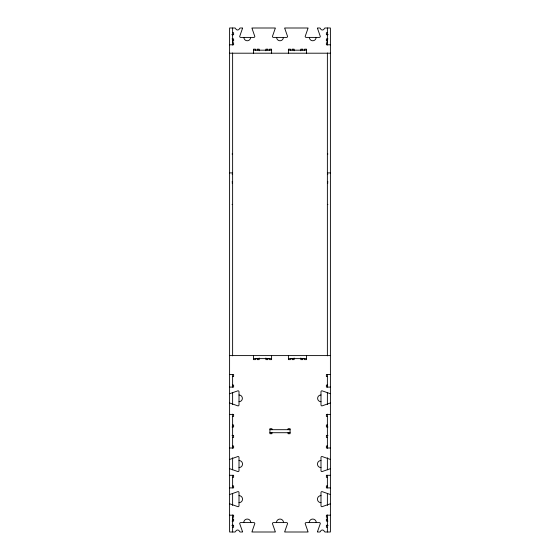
<?xml version="1.0" encoding="UTF-8"?>
<svg xmlns="http://www.w3.org/2000/svg" width="560" height="560" viewBox="0 0 560 560"><rect width="100%" height="100%" fill="white"/><g stroke="black" fill="none" stroke-linecap="round" stroke-linejoin="round"><path stroke-width="0.84" d="M232.624 32.704L233.632 32.704L233.632 34.72L232.022 34.72M327.376 32.704L326.368 32.704L326.368 34.72L327.978 34.72M232.057 34.594L232.624 34.594M327.376 34.594L327.943 34.594M232.022 38.92L233.632 38.92L233.632 40.936L232.624 40.936M327.978 38.92L326.368 38.92L326.368 40.936L327.376 40.936M232.624 42.784L233.632 42.784L233.632 44.8L229.6 44.8M327.376 42.784L326.368 42.784L326.368 44.8L330.4 44.8M253.456 50.176L271.6 50.176M288.4 50.176L306.544 50.176M229.6 53.2L330.4 53.2M232.057 154L232.624 154M327.376 154L327.943 154M229.6 172.9L232.624 172.9M327.376 172.9L330.4 172.9M232.057 174.076L232.624 174.076M327.376 174.076L327.943 174.076M232.057 181.804L232.624 181.804M327.376 181.804L327.943 181.804M232.057 182.98L232.624 182.98M327.376 182.98L327.943 182.98M232.057 204.4L232.624 204.4M327.376 204.4L327.943 204.4M229.6 355.6L330.4 355.6M253.456 358.624L271.6 358.624M288.4 358.624L306.544 358.624M229.6 374.5L233.632 374.5L233.632 376.516L232.624 376.516M330.4 374.5L326.368 374.5L326.368 376.516L327.376 376.516M232.624 385.084L233.632 385.084L233.632 387.1L229.6 387.1M327.376 385.084L326.368 385.084L326.368 387.1L330.4 387.1M229.6 414.4L233.632 414.4L233.632 416.416L232.624 416.416M330.4 414.4L326.368 414.4L326.368 416.416L327.376 416.416M232.624 424.984L233.632 424.984L233.632 427L232.057 427M327.376 424.984L326.368 424.984L326.368 427L327.943 427M269.92 429.688L290.08 429.688M269.92 432.712L290.08 432.712M232.022 435.4L233.632 435.4L233.632 437.416L232.624 437.416M327.978 435.4L326.368 435.4L326.368 437.416L327.376 437.416M232.624 445.984L233.632 445.984L233.632 448L229.6 448M327.376 445.984L326.368 445.984L326.368 448L330.4 448M229.6 475.3L233.632 475.3L233.632 477.316L232.624 477.316M330.4 475.3L326.368 475.3L326.368 477.316L327.376 477.316M232.624 485.884L233.632 485.884L233.632 487.9L229.6 487.9M327.376 485.884L326.368 485.884L326.368 487.9L330.4 487.9M229.6 515.2L233.632 515.2L233.632 517.216L232.624 517.216M330.4 515.2L326.368 515.2L326.368 517.216L327.376 517.216M232.624 519.064L233.632 519.064L233.632 521.08L232.057 521.08M327.376 519.064L326.368 519.064L326.368 521.08L327.943 521.08M232.12 525.28L233.632 525.28L233.632 527.296L232.624 527.296M327.88 525.28L326.368 525.28L326.368 527.296L327.376 527.296M232.057 525.406L232.624 525.406M327.376 525.406L327.943 525.406M327.376 28L327.376 45.052M327.376 52.948L327.376 355.852M327.376 374.5L327.376 387.1M327.376 392.56L327.376 404.628M327.376 414.148L327.376 448.252M327.376 457.772L327.376 469.84M327.376 475.3L327.376 487.9M327.376 493.36L327.376 505.428M327.376 514.948L327.376 532M306.544 53.2L306.544 49.168L304.528 49.168L304.528 50.176M306.544 355.6L306.544 359.632L304.528 359.632L304.528 358.624M302.848 50.176L302.848 49.168L300.832 49.168L300.832 50.778M302.848 358.624L302.848 359.632L300.832 359.632L300.832 358.022M294.112 50.778L294.112 49.168L292.096 49.168L292.096 50.176M294.112 358.022L294.112 359.632L292.096 359.632L292.096 358.624M290.416 50.176L290.416 49.168L288.4 49.168L288.4 53.2M290.416 358.624L290.416 359.632L288.4 359.632L288.4 355.6M288.064 429.688L288.064 428.68L290.08 428.68L290.08 433.72L288.064 433.72L288.064 432.712M271.936 429.688L271.936 428.68L269.92 428.68L269.92 433.72L271.936 433.72L271.936 432.712M271.6 53.2L271.6 49.168L269.584 49.168L269.584 50.176M271.6 355.6L271.6 359.632L269.584 359.632L269.584 358.624M267.904 50.176L267.904 49.168L265.888 49.168L265.888 50.778M267.904 358.624L267.904 359.632L265.888 359.632L265.888 358.022M259.168 50.778L259.168 49.168L257.152 49.168L257.152 50.176M259.168 358.022L259.168 359.632L257.152 359.632L257.152 358.624M255.472 50.176L255.472 49.168L253.456 49.168L253.456 53.2M255.472 358.624L255.472 359.632L253.456 359.632L253.456 355.6M232.624 28L232.624 45.052M232.624 52.948L232.624 355.852M232.624 374.5L232.624 387.1M232.624 392.56L232.624 404.628M232.624 414.148L232.624 448.252M232.624 457.772L232.624 469.84M232.624 475.3L232.624 487.9M232.624 493.36L232.624 505.428M232.624 514.948L232.624 532M229.6 393.666A1.008 1.008 0 0 0 229.887 393.624L238 390.789A1.008 1.008 0 0 1 239.008 391.797L239.008 404.901A1.008 1.008 0 0 1 238 405.909L229.887 403.067A1.008 1.008 0 0 0 229.6 403.025M239.008 394.989A3.36 3.36 0 0 1 242.368 398.349A3.36 3.36 0 0 1 239.008 401.709M330.4 403.025A1.008 1.008 0 0 0 330.113 403.067L322 405.909A1.008 1.008 0 0 1 320.992 404.901L320.992 391.797A1.008 1.008 0 0 1 322 390.789L330.113 393.624A1.008 1.008 0 0 0 330.4 393.666M320.992 401.709A3.36 3.36 0 0 1 317.632 398.349A3.36 3.36 0 0 1 320.992 394.989M243.726 522.592A3.528 3.528 0 0 1 247.254 519.064A3.528 3.528 0 0 1 250.782 522.592M276.472 522.592A3.528 3.528 0 0 1 280 519.064A3.528 3.528 0 0 1 283.528 522.592M309.218 522.592A3.528 3.528 0 0 1 312.746 519.064A3.528 3.528 0 0 1 316.274 522.592M229.6 503.825A1.008 1.008 0 0 1 229.887 503.867L238 506.709A1.008 1.008 0 0 0 239.008 505.701L239.008 492.597A1.008 1.008 0 0 0 238 491.589L229.887 494.424A1.008 1.008 0 0 1 229.6 494.466M239.008 495.621A3.528 3.528 0 0 1 242.536 499.149A3.528 3.528 0 0 1 239.008 502.677M229.6 468.734A1.008 1.008 0 0 1 229.887 468.776L238 471.611A1.008 1.008 0 0 0 239.008 470.603L239.008 457.499A1.008 1.008 0 0 0 238 456.491L229.887 459.333A1.008 1.008 0 0 1 229.6 459.375M239.008 460.523A3.528 3.528 0 0 1 242.536 464.051A3.528 3.528 0 0 1 239.008 467.579M330.4 459.375A1.008 1.008 0 0 1 330.113 459.333L322 456.491A1.008 1.008 0 0 0 320.992 457.499L320.992 470.603A1.008 1.008 0 0 0 322 471.611L330.113 468.776A1.008 1.008 0 0 1 330.4 468.734M320.992 467.579A3.528 3.528 0 0 1 317.464 464.051A3.528 3.528 0 0 1 320.992 460.523M330.4 494.466A1.008 1.008 0 0 1 330.113 494.424L322 491.589A1.008 1.008 0 0 0 320.992 492.597L320.992 505.701A1.008 1.008 0 0 0 322 506.709L330.113 503.867A1.008 1.008 0 0 1 330.4 503.825M320.992 502.677A3.528 3.528 0 0 1 317.464 499.149A3.528 3.528 0 0 1 320.992 495.621M316.106 37.408A3.36 3.36 0 0 1 312.746 40.768A3.36 3.36 0 0 1 309.386 37.408M283.36 37.408A3.36 3.36 0 0 1 280 40.768A3.36 3.36 0 0 1 276.64 37.408M250.614 37.408A3.36 3.36 0 0 1 247.254 40.768A3.36 3.36 0 0 1 243.894 37.408M242.536 28.287L239.694 36.4A1.008 1.008 0 0 0 240.702 37.408L253.806 37.408A1.008 1.008 0 0 0 254.814 36.4L251.979 28.287A1.008 1.008 0 0 1 251.937 28L275.324 28A1.008 1.008 0 0 1 275.282 28.287L272.44 36.4A1.008 1.008 0 0 0 273.448 37.408L286.552 37.408A1.008 1.008 0 0 0 287.56 36.4L284.718 28.287A1.008 1.008 0 0 1 284.676 28L308.063 28A1.008 1.008 0 0 1 308.021 28.287L305.186 36.4A1.008 1.008 0 0 0 306.194 37.408L319.298 37.408A1.008 1.008 0 0 0 320.306 36.4L317.464 28.287A1.008 1.008 0 0 1 317.422 28L319.55 28A1.008 1.008 0 0 1 320.495 28.672A2.016 2.016 0 0 0 324.303 28.672A1.008 1.008 0 0 1 325.248 28L330.4 28L330.4 532L325.248 532A1.008 1.008 0 0 1 324.303 531.328A2.016 2.016 0 0 0 320.495 531.328A1.008 1.008 0 0 1 319.55 532L317.422 532A1.008 1.008 0 0 1 317.464 531.713L320.306 523.6A1.008 1.008 0 0 0 319.298 522.592L306.194 522.592A1.008 1.008 0 0 0 305.186 523.6L308.021 531.713A1.008 1.008 0 0 1 308.063 532L284.676 532A1.008 1.008 0 0 1 284.718 531.713L287.56 523.6A1.008 1.008 0 0 0 286.552 522.592L273.448 522.592A1.008 1.008 0 0 0 272.44 523.6L275.282 531.713A1.008 1.008 0 0 1 275.324 532L251.937 532A1.008 1.008 0 0 1 251.979 531.713L254.814 523.6A1.008 1.008 0 0 0 253.806 522.592L240.702 522.592A1.008 1.008 0 0 0 239.694 523.6L242.536 531.713A1.008 1.008 0 0 1 242.578 532L240.45 532A1.008 1.008 0 0 1 239.505 531.328A2.016 2.016 0 0 0 235.697 531.328A1.008 1.008 0 0 1 234.752 532L229.6 532L229.6 28L234.752 28A1.008 1.008 0 0 1 235.697 28.672A2.016 2.016 0 0 0 239.505 28.672A1.008 1.008 0 0 1 240.45 28L242.578 28A1.008 1.008 0 0 1 242.536 28.287"/></g></svg>
